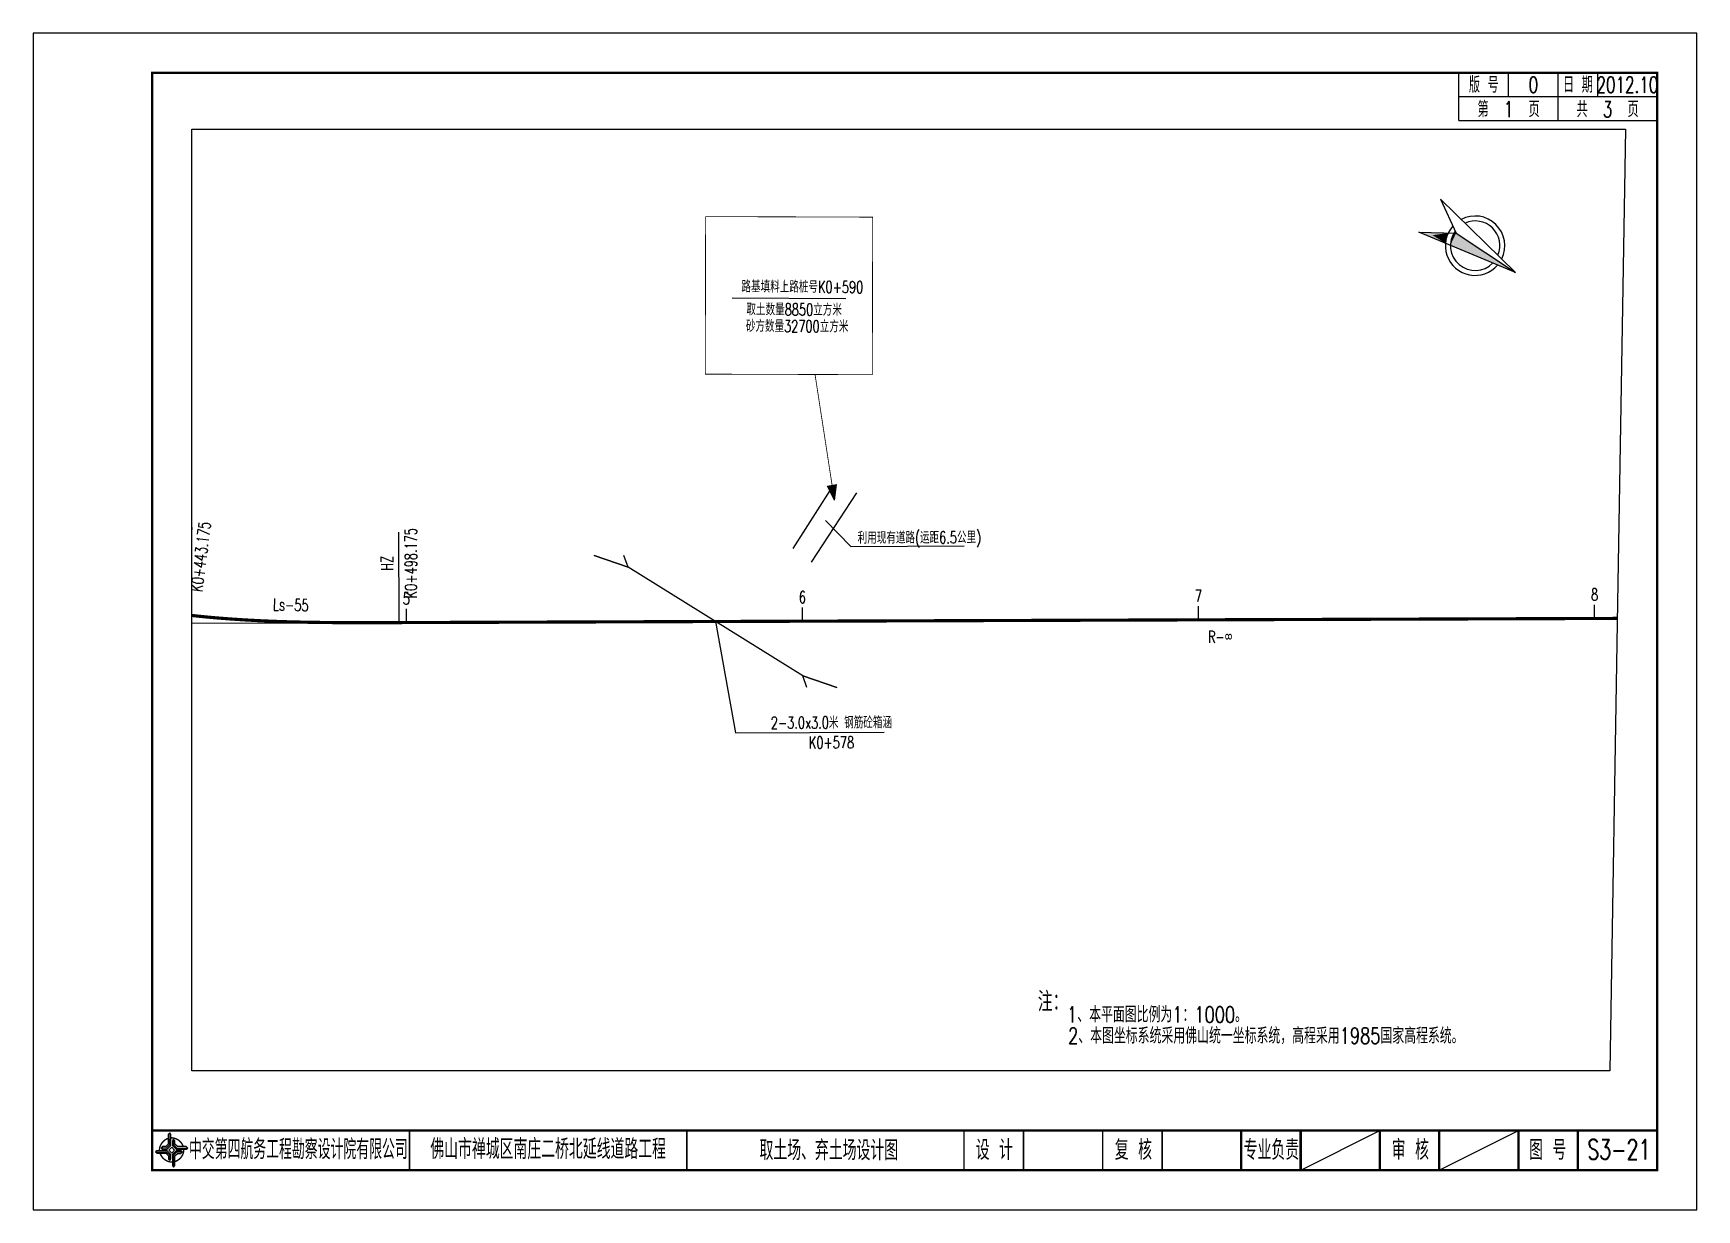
# Paper-space layout '平面图001' of a CAD drawing. Header units: inches, sheet in millimetres. Extents: x -7 to 413, y -20 to 277.
# The model-space entities are those that its viewports show. They can reach past a viewport. Long polylines and large blocks are cut down to what shows.
import ezdxf
from ezdxf.enums import TextEntityAlignment as Align

# ---------------------------------------------------------------- set-up
doc = ezdxf.new("R2010")
doc.units = ezdxf.units.IN
doc.header["$MEASUREMENT"] = 0
for name, color, linetype in [('0-段落划分', 2, 'Continuous'), ('canshu', 7, 'Continuous'), ('circle', 3, 'Continuous'), ('station', 6, 'Continuous'), ('YOLLOW', 2, 'Continuous'), ('zhix', 7, 'Continuous'), ('图框', 7, 'Continuous'), ('尺寸', 2, 'Continuous'), ('文字', 7, 'Continuous'), ('构造物', 5, 'Continuous'), ('标题栏', 7, 'Continuous'), ('桥梁', 6, 'Continuous'), ('次轮廓线', 7, 'Continuous'), ('要素桩', 7, 'Continuous')]:
    doc.layers.add(name, color=color, linetype=linetype)
doc.layers.add('HIDE_B', color=7, linetype='Continuous', plot=False)
doc.styles.add('GTF_XW', font='simplex1.shx', dxfattribs={"width": 0.7, "bigfont": 'hztxt.shx'})
doc.styles.get("Standard").update_dxf_attribs({"font": 'simplex1.shx', "width": 0.7, "bigfont": 'hztxt.shx'})
doc.styles.add('构造物', font='simplex1.shx', dxfattribs={"width": 0.75, "bigfont": 'hztxt.shx'})
doc.styles.add('桥梁', font='simplex1.shx', dxfattribs={"width": 0.75, "bigfont": 'hztxt.shx'})

# ---------------------------------------------------------------- blocks, each defined once
blk = doc.blocks.new('*U18')
at = {"linetype": 'Continuous'}
for points in [[(7.37, -20.86), (4.74, -14.23), (2.1, -14.85)], [(7.37, -20.86), (2.1, -14.85), (10, -27.5)], [(7.37, -20.86), (7.24, -13.14), (4.74, -14.23)], [(7.37, -20.86), (10, -27.5), (7.24, -13.14)]]:
    blk.add_solid(points, dxfattribs=at)
blk = doc.blocks.new('*U17')
at = {"linetype": 'Continuous'}
for points in [[(0, 24.5), (0, -11.5), (6.74, -10.53)], [(0.62, -12.48), (6.74, -10.53), (0, -11.5)], [(6.74, -10.53), (0.62, -12.48), (3.8, -11.91)]]:
    blk.add_solid(points, dxfattribs=at)
blk = doc.blocks.new('TK.ZBZ')
for p, q in [((0, 24.5), (-10, -27.5)), ((0, -11.5), (0, 24.5)), ((0, 24.5), (10, -27.5)), ((-10, -27.5), (0, -11.5)), ((10, -27.5), (0, -11.5))]:
    blk.add_line(p, q)
for radius, start, end in [(15, 97.08036, 241.14858), (12.5, 100.83878, 237.39017), (15, 261.96927, 82.91964), (12.5, 267.17751, 79.16122)]:
    blk.add_arc((0, 0), radius, start, end)
at = {"linetype": 'Continuous'}
for name in ['*U17', '*U18']:
    blk.add_blockref(name, (0, 0), dxfattribs=at)
blk = doc.blocks.new('tb')
at = {"lineweight": -3}
h = blk.add_hatch(color=256, dxfattribs=at)
h.paths.add_polyline_path([(-1.23, -0.13), (-3.78, -0.14), (-4.14, -0.41), (-1.4, -0.44), (-0.56, -1.24), (-0.54, -2.62), (-0.27, -2.2), (-0.26, -1.06)])
h.paths.add_polyline_path([(0.13, -1.08), (0.14, -3.86), (0.41, -4.26), (0.44, -1.24), (1.25, -0.43), (2.66, -0.43), (2.26, -0.16), (1.07, -0.15)])
h.paths.add_polyline_path([(1.08, 0.3), (3.62, 0.3), (4.02, 0.56), (1.25, 0.57), (0.43, 1.39), (0.43, 2.8), (0.16, 2.41), (0.15, 1.24)])
h.paths.add_polyline_path([(-0.28, 1.21), (-0.28, 3.99), (-0.56, 4.39), (-0.57, 1.41), (-1.38, 0.6), (-2.74, 0.56), (-2.33, 0.3), (-1.2, 0.29)])
for p, q in [((-0.56, 4.39), (-0.57, 1.41)), ((-1.38, 0.6), (-2.74, 0.56)), ((-0.57, 1.41), (-1.38, 0.6)), ((0.43, 2.8), (0.43, 1.39)), ((0.43, 1.39), (1.25, 0.57)), ((1.25, 0.57), (4.02, 0.56)), ((-4.14, -0.41), (-1.4, -0.44)), ((-1.4, -0.44), (-0.56, -1.24)), ((-0.56, -1.24), (-0.54, -2.62)), ((0.41, -4.26), (0.44, -1.24)), ((0.44, -1.24), (1.25, -0.43)), ((1.25, -0.43), (2.66, -0.43))]:
    blk.add_line(p, q, dxfattribs=at)
at = {"lineweight": -3, "flags": 128}
for points in [[(-0.9, 3.99), (-0.9, 1.58), (-1.53, 0.91), (-2.34, 0.91), (-2.74, 0.56), (-2.33, 0.3), (-1.2, 0.29), (-0.28, 1.21), (-0.28, 3.99), (-0.56, 4.39)], [(-0.04, 0.77), (0.68, 0.04), (-0.04, -0.69), (-0.77, 0.05)], [(3.62, 0.92), (1.43, 0.92), (0.77, 1.54), (0.77, 2.38), (0.43, 2.8), (0.16, 2.41), (0.15, 1.24), (1.08, 0.3), (3.62, 0.3), (4.02, 0.56)], [(-3.73, -0.76), (-1.54, -0.76), (-0.89, -1.39), (-0.89, -2.21), (-0.54, -2.62), (-0.27, -2.2), (-0.26, -1.06), (-1.23, -0.13), (-3.78, -0.14), (-4.14, -0.41)], [(0.75, -3.85), (0.75, -1.43), (1.4, -0.78), (2.26, -0.78), (2.66, -0.43), (2.26, -0.16), (1.07, -0.15), (0.13, -1.08), (0.14, -3.86), (0.41, -4.26)]]:
    blk.add_lwpolyline(points, close=True, dxfattribs=at)
at = {"lineweight": -3, "const_width": 0.35, "flags": 128}
for points in [[(-0.9, 3.02, 0.324167), (-3.16, -0.14)], [(2.88, 0.92, 0.324403), (-0.24, 3.15)], [(0.75, -2.86, 0.325418), (3.02, 0.26)], [(-2.98, -0.76, 0.322976), (0.14, -2.98)]]:
    blk.add_lwpolyline(points, format="xyb", dxfattribs=at)
blk = doc.blocks.new('A$C3A006F90')
at = {"layer": '0-段落划分', "color": 2, "linetype": 'Continuous'}
for p, q in [((501142.61, 2543450.68), (501142.4, 2543450.44)), ((501144.09, 2543449.33), (501143.98, 2543449.21)), ((501145.56, 2543447.98), (501145.35, 2543447.74)), ((501147.03, 2543446.62), (501146.92, 2543446.5))]:
    blk.add_line(p, q, dxfattribs=at)
at = {"layer": '0-段落划分', "color": 2, "linetype": 'Continuous', "flags": 128}
for points in [[(501134.94, 2543457.1), (501138.66, 2543453.8), (501142.36, 2543450.47), (501146.03, 2543447.12), (501149.67, 2543443.73), (501153.29, 2543440.32), (501153.29, 2543440.32)], [(501135.15, 2543457.34), (501138.88, 2543454.04), (501142.58, 2543450.71), (501146.25, 2543447.35), (501149.89, 2543443.96), (501153.5, 2543440.54), (501153.5, 2543440.54)], [(501135.35, 2543457.56), (501139.08, 2543454.26), (501142.78, 2543450.93), (501146.45, 2543447.57), (501150.09, 2543444.18), (501153.71, 2543440.76), (501153.71, 2543440.76)], [(501135.35, 2543457.56), (501139.08, 2543454.26), (501142.78, 2543450.93), (501146.45, 2543447.57), (501150.09, 2543444.18), (501153.71, 2543440.76), (501153.71, 2543440.76)], [(501135.74, 2543458.01), (501139.48, 2543454.71), (501143.18, 2543451.38), (501146.86, 2543448.01), (501150.5, 2543444.62), (501154.12, 2543441.19), (501154.12, 2543441.19)], [(501135.74, 2543458.01), (501139.48, 2543454.71), (501143.18, 2543451.38), (501146.86, 2543448.01), (501150.5, 2543444.62), (501154.12, 2543441.19), (501154.12, 2543441.19)]]:
    blk.add_lwpolyline(points, dxfattribs=at)
at = {"layer": '0-段落划分', "color": 2}
for centre, radius, start, end in [((501299.78, 2543583.53), 154, 138.4003, 289.7538), ((500741.34, 2543008.58), 598.25, 27.83631, 48.56003), ((500741.34, 2543008.58), 599, 27.83631, 48.56003)]:
    blk.add_arc(centre, radius, start, end, dxfattribs=at)

msp = doc.modelspace()

# ---------------------------------------------------------------- hatches: boundary and pattern name
msp.add_hatch(color=256).paths.add_polyline_path([(500936.28, 2543202.46), (500932.67, 2543200.75), (500934.22, 2543199.04)])

# ---------------------------------------------------------------- linework, layer by layer
msp.add_line((500934.22, 2543199.04, 0.07), (500932.67, 2543200.75, 0.07))
at = {"elevation": 0.07}
for points in [[(500936.28, 2543202.46), (500932.67, 2543200.75)], [(500936.28, 2543202.46), (500934.22, 2543199.04)]]:
    msp.add_lwpolyline(points, dxfattribs=at)
at = {"linetype": 'Continuous', "const_width": 0.2, "elevation": 0.07}
msp.add_lwpolyline([(500912.46, 2543180.9), (500933.44, 2543199.9)], dxfattribs=at)
msp.add_lwpolyline([(500871.29, 2543171.18), (500904.53, 2543193.01), (500927.63, 2543157.73), (500894.39, 2543135.89)], close=True, dxfattribs=at)
at = {"layer": 'circle', "flags": 128}
msp.add_lwpolyline([(501098.74, 2542642), (501070.02, 2543056.24), (500722.15, 2543579.97), (500789.69, 2544110.56), (500796.25, 2544564.61), (500780.14, 2544704.36), (500785.15, 2545040.06)], dxfattribs=at)
at = {"layer": 'circle'}
for centre in [(501022.54, 2543127.72), (501051.02, 2543080.72), (501069.88, 2543025.25)]:
    msp.add_circle(centre, 0, dxfattribs=at)
at = {"layer": 'station'}
for p, q in [((500855.54, 2543379.14), (500852.69, 2543377.24)), ((500910.87, 2543295.84), (500908.02, 2543293.95)), ((500966.2, 2543212.54), (500963.34, 2543210.65)), ((501021.53, 2543129.25), (501018.67, 2543127.35)), ((501066.33, 2543040.42), (501063.02, 2543039.52))]:
    msp.add_line(p, q, dxfattribs=at)
at = {"layer": 'YOLLOW', "color": 0}
msp.add_line((500907.78, 2543152.79, 0.07), (500892.11, 2543176.84, 0.07), dxfattribs=at)
at = {"layer": 'zhix', "const_width": 0.8, "flags": 128}
msp.add_lwpolyline([(501072.04, 2543012.43), (501071.9, 2543013.42), (501071.75, 2543014.41), (501071.6, 2543015.4), (501071.44, 2543016.39), (501071.29, 2543017.37), (501071.12, 2543018.36), (501070.96, 2543019.35), (501070.79, 2543020.33), (501070.62, 2543021.32), (501070.44, 2543022.3), (501070.26, 2543023.28), (501070.07, 2543024.27), (501069.88, 2543025.25, 0.066874), (501051.02, 2543080.72), (501050.57, 2543081.61), (501050.12, 2543082.5), (501049.66, 2543083.39), (501049.21, 2543084.28), (501048.74, 2543085.17), (501048.28, 2543086.05), (501047.81, 2543086.94), (501047.33, 2543087.82), (501046.86, 2543088.7), (501046.38, 2543089.57), (501045.89, 2543090.45), (501045.41, 2543091.32), (501044.92, 2543092.19), (501044.42, 2543093.06), (501043.93, 2543093.93), (501043.43, 2543094.8), (501042.93, 2543095.66), (501042.42, 2543096.53), (501041.92, 2543097.39), (501041.41, 2543098.25), (501040.9, 2543099.11), (501040.38, 2543099.97), (501039.87, 2543100.82), (501039.35, 2543101.68), (501038.83, 2543102.53), (501038.3, 2543103.39), (501037.78, 2543104.24), (501037.25, 2543105.09), (501036.72, 2543105.94), (501036.19, 2543106.78), (501035.66, 2543107.63), (501035.13, 2543108.47), (501034.59, 2543109.32), (501034.05, 2543110.16), (501033.51, 2543111), (501032.97, 2543111.85), (501032.43, 2543112.69), (501031.89, 2543113.53), (501031.35, 2543114.37), (501030.8, 2543115.2), (501030.26, 2543116.04), (501029.71, 2543116.88), (501029.16, 2543117.72), (501028.61, 2543118.55), (501028.06, 2543119.39), (501027.51, 2543120.22), (501026.96, 2543121.06), (501026.41, 2543121.89), (501025.86, 2543122.73), (501025.31, 2543123.56), (501024.75, 2543124.39), (501024.2, 2543125.23), (501023.65, 2543126.06), (501023.09, 2543126.89), (501022.54, 2543127.72), (500793.18, 2543473.03)], format="xyb", dxfattribs=at)
at = {"layer": '尺寸', "color": 5, "linetype": 'Continuous'}
for q in [(500927.86, 2543236.16, 1.76), (500941.77, 2543203.4, 2.65)]:
    msp.add_line((500943.7, 2543212.36, 1.76), q, dxfattribs=at)
at = {"layer": '尺寸', "color": 5}
for p, q in [((500952.53, 2543206.22), (500931.57, 2543206.13)), ((500952.2, 2543200.44), (500934.79, 2543200.19, -0.03))]:
    msp.add_line(p, q, dxfattribs=at)
at = {"layer": '构造物'}
msp.add_lwpolyline([(500978.37, 2543194.22), (500999.03, 2543213.93), (500978.29, 2543245.16)], dxfattribs=at)
at = {"layer": '构造物', "flags": 128}
msp.add_lwpolyline([(500979.58, 2543222.67), (500977.65, 2543220.16), (500975.41, 2543228.96), (500977.65, 2543220.16), (500979.09, 2543168.28), (500981.34, 2543159.48), (500979.09, 2543168.28), (500977.16, 2543165.77)], dxfattribs=at)
at = {"layer": '桥梁', "linetype": 'Continuous'}
msp.add_lwpolyline([(501074.91, 2542985.17), (501031.16, 2542995.7), (501028.74, 2543026.62)], dxfattribs=at)
at = {"layer": '要素桩'}
for p, q in [((501022.54, 2543127.72), (501003.55, 2543115.11)), ((501051.02, 2543080.72), (501031.28, 2543070.9)), ((501062.3, 2543053.61), (501041.14, 2543046.42)), ((501069.88, 2543025.25), (501048.15, 2543020.97))]:
    msp.add_line(p, q, dxfattribs=at)

# ---------------------------------------------------------------- block references
at = {"layer": '0-段落划分'}
msp.add_blockref('A$C3A006F90', (0, 0), dxfattribs=at)

# ---------------------------------------------------------------- texts
at = {"layer": 'canshu', "style": 'GTF_XW', "width": 0.7}
for s, rotation, p in [('R-∞', 123.5935, (500911.43, 2543302.75)), ('Ls-55', 121.803, (501033.87, 2543102.4)), ('JD1', 108.7797, (501074.29, 2543057.69)), ('R-220', 108.7797, (501058.25, 2543052.23))]:
    msp.add_text(s, height=3, rotation=rotation, dxfattribs=at).set_placement(p, align=Align.MIDDLE)
at = {"layer": 'station', "style": 'GTF_XW', "width": 0.7}
for s, rotation, p in [('8', 123.5935, (500851.73, 2543376.61)), ('7', 123.5935, (500907.06, 2543293.31)), ('6', 123.5935, (500962.39, 2543210.01)), ('5', 123.5935, (501017.72, 2543126.72)), ('4', 105.1873, (501061.92, 2543039.22))]:
    msp.add_text(s, height=3, rotation=rotation, dxfattribs=at).set_placement(p, align=Align.CENTER)
at = {"layer": 'YOLLOW', "color": 0, "width": 0.7}
for s, rotation, p in [('利用现有道路(运距6.5公里)', 123.656, (500942.21, 2543213.41, 1.76)), ('砂方数量32700立方米', 123.0819, (500913.1, 2543160.38, 0.07)), ('路基填料上路桩号K0+590', 123.0819, (500905.39, 2543153.98, 0.07)), ('取土数量8850立方米', 123.0819, (500909.51, 2543158.19, 0.07))]:
    msp.add_text(s, height=3, rotation=rotation, dxfattribs=at).set_placement(p)
at = {"layer": '构造物', "style": '构造物', "width": 0.7}
for s, p in [('2-3.0x3.0米 钢筋砼箱涵', (500983.55, 2543232.72)), ('K0+578', (500987.72, 2543235.49))]:
    msp.add_text(s, height=3, rotation=123.5935, dxfattribs=at).set_placement(p, align=Align.MIDDLE_CENTER)
at = {"layer": '桥梁', "linetype": 'Continuous', "style": '桥梁', "width": 0.7}
for s, p in [('1-16 预应力空心板桥', (501027.12, 2543015.25)), ('K0+344 小桥', (501032.11, 2543015.64))]:
    msp.add_text(s, height=3, rotation=94.4696, dxfattribs=at).set_placement(p, align=Align.MIDDLE_CENTER)
at = {"layer": '要素桩', "style": 'GTF_XW', "width": 0.7}
for s, rotation, p in [('K0+498.175', 213.5935, (501008.39, 2543121.92)), ('HZ', 213.5935, (501011.71, 2543116.93)), ('K0+443.175', 206.4315, (501036.25, 2543076.73)), ('YH', 206.4315, (501038.92, 2543071.35)), ('K0+413.794', 198.7797, (501047.14, 2543051.62)), ('QZ', 198.7797, (501049.07, 2543045.94)), ('K0+384.413', 191.1278, (501054.58, 2543025.3)), ('HY', 191.1278, (501055.74, 2543019.41))]:
    msp.add_text(s, height=3, rotation=rotation, dxfattribs=at).set_placement(p, align=Align.MIDDLE)

psp = doc.layouts.new('平面图001')

# ---------------------------------------------------------------- linework, layer by layer
at = {"layer": 'HIDE_B', "flags": 128}
psp.add_lwpolyline([(32.54, 15.09), (32.5, 133.2), (32.57, 252.75), (394.55, 252.75), (392.5, 133.2), (390.57, 15.09), (32.54, 15.09)], close=True, dxfattribs=at)
at = {"layer": '图框', "linetype": 'Continuous'}
for p, q in [((312.5, -10), (332.5, 0)), ((347.5, -10), (367.5, 0))]:
    psp.add_line(p, q, dxfattribs=at)
for points in [[(-7.5, 277), (-7.5, -20)], [(412.5, 277), (-7.5, 277)], [(412.5, -20), (412.5, 277)], [(-7.5, -20), (412.5, -20)]]:
    psp.add_lwpolyline(points, dxfattribs=at)
at = {"layer": '图框', "linetype": 'Continuous', "const_width": 0.6}
for points in [[(402.5, 267), (22.5, 267), (22.5, -10), (402.5, -10), (402.5, 267)], [(22.5, 0), (402.5, 0)], [(297.5, -10), (297.5, 0)], [(297.5, -10), (297.5, 0)], [(312.5, -10), (312.5, 0)], [(332.5, -10), (332.5, 0)], [(347.5, -10), (347.5, 0)], [(367.5, -10), (367.5, 0)], [(382.5, -10), (382.5, 0)]]:
    psp.add_lwpolyline(points, dxfattribs=at)
at = {"layer": '图框', "const_width": 0.4}
for points in [[(87.5, 0), (87.5, -10)], [(157.5, -10), (157.5, 0)], [(227.5, -10), (227.5, 0)], [(242.5, -10), (242.5, 0)], [(262.5, -10), (262.5, 0)], [(277.5, -10), (277.5, 0)]]:
    psp.add_lwpolyline(points, dxfattribs=at)
at = {"layer": '文字'}
for p, q in [((352.43, 255), (352.43, 267)), ((365, 261), (365, 267)), ((377.5, 261), (377.5, 267)), ((352.5, 261), (402.5, 261)), ((352.5, 261), (402.5, 261)), ((377.5, 255), (377.5, 261)), ((352.43, 255), (402.43, 255))]:
    psp.add_line(p, q, dxfattribs=at)
at = {"layer": '次轮廓线'}
psp.add_line((387.5, 261), (387.5, 267), dxfattribs=at)

# ---------------------------------------------------------------- block references
at = {"lineweight": -3}
psp.add_blockref('tb', (27.5, -4.99), dxfattribs=at)
at = {"layer": '标题栏', "xscale": 0.4999999999999659, "yscale": 0.5000000000000133, "zscale": 0.5, "rotation": 236.6043702631721}
psp.add_blockref('TK.ZBZ', (356.54, 223.37), dxfattribs=at)

# ---------------------------------------------------------------- texts
at = {"layer": '图框', "width": 0.75}
for s, height, p in [('注：', 5, (246.14, 30.03)), ('   1、本平面图比例为1：1000。', 4, (246.81, 27.28)), ('   2、本图坐标系统采用佛山统一坐标系统，高程采用1985国家高程系统。', 4, (247.07, 21.92))]:
    psp.add_text(s, height=height, dxfattribs=at).set_placement(p)
at = {"layer": '图框'}
for s, width, p in [('中交第四航务工程勘察设计院有限公司', 0.65, (59.43, -4.75)), ('佛山市禅城区南庄二桥北延线道路工程', 0.7, (122.5, -4.69)), ('设 计', 0.7, (235.16, -4.91)), ('复 核', 0.7, (270.26, -4.91))]:
    psp.add_text(s, height=5, dxfattribs=dict(at, width=width)).set_placement(p, align=Align.MIDDLE_CENTER)
at = {"layer": '图框', "linetype": 'Continuous', "width": 0.7}
for s, p in [('专业负责', (305.11, -4.91)), ('审 核', (340.19, -4.91)), ('图 号', (374.88, -4.91)), ('S3-21', (392.84, -4.8))]:
    psp.add_text(s, height=5, dxfattribs=at).set_placement(p, align=Align.MIDDLE_CENTER)
at = {"layer": '图框', "width": 0.7}
psp.add_attdef('取土场、弃土场设计图', text='图 纸 名 称', height=5, dxfattribs=at).set_placement((193.37, -5), align=Align.MIDDLE_CENTER)
at = {"layer": '文字', "width": 0.7}
for s, p in [('版 号', (358.75, 264)), ('0', (371.25, 264)), ('日 期', (382.5, 264)), ('2012.10', (395, 264))]:
    psp.add_text(s, height=4, dxfattribs=at).set_placement(p, align=Align.MIDDLE_CENTER)
for s, p in [('第  1  页', (357.16, 255.81)), ('共  3  页', (382.16, 255.81))]:
    psp.add_text(s, height=4, dxfattribs=at).set_placement(p)

# ---------------------------------------------------------------- viewports
at = {"layer": 'HIDE_B', "lineweight": 0, "view_twist_angle": -123.39562974}
vp = psp.add_viewport(center=(213.52, 133.92), size=(362.06, 237.6618), view_center_point=(1847588.79, -1818073.82), view_height=237.6618, dxfattribs=at)
vp.dxf.flags = 0x10000  # cut along an outline
vp.dxf.clipping_boundary_handle = psp.add_lwpolyline([(32.54, 15.09), (32.5, 133.2), (32.57, 252.75), (394.55, 252.75), (392.5, 133.2), (390.57, 15.09), (32.54, 15.09)], format="xyb", close=True, dxfattribs={"invisible": 1}).dxf.handle

doc.saveas('drawing.dxf')
